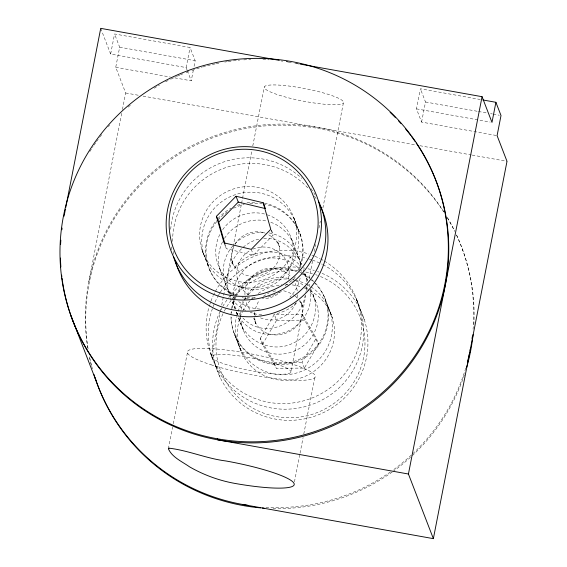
<?xml version="1.0" encoding="UTF-8"?>
<svg xmlns="http://www.w3.org/2000/svg" width="567" height="567" viewBox="0 0 567 567"><rect width="100%" height="100%" fill="white"/><g stroke="black" fill="none" stroke-linecap="round" stroke-linejoin="round"><path stroke-width="0.43" stroke-dasharray="2.83 2.13" d="M254.342 315.132L254.746 310.865M306.662 286.682L305.889 292.182M187.046 69.918L186.146 67.586L110.643 54.049L114.562 33.956L190.065 47.493L195.168 60.719L193.864 67.416M122.437 109.502L125.661 92.981L115.746 67.275L119.665 47.189L114.562 33.956M88.842 281.643L121.763 112.975M186.146 67.586L190.065 47.493M174.764 77.856L191.249 80.812L193.701 68.253M211.725 356.338L220.209 312.871M220.379 311.999L221.059 308.519M221.74 305.046L241.414 204.198M241.585 203.326L251.769 151.162M252.783 145.953L264.321 86.829M290.814 372.349A40.385 6.322 11 0 0 234.079 355.275A40.385 6.322 11 0 0 228.912 365.403A40.385 6.322 11 0 0 290.814 372.349L305.741 295.839M306.761 290.623L307.945 284.542M309.135 278.454L312.7 260.196M314.394 251.507L315.748 244.547M318.973 228.033L320.334 221.073M322.878 208.039L343.404 102.84A40.385 6.322 11 0 0 286.675 85.766A40.385 6.322 11 0 0 281.508 95.901A40.385 6.322 11 0 0 343.404 102.84M294.443 481.872L299.872 454.047M300.042 453.175L303.097 437.526M303.777 434.046L315.146 375.786M496.217 135.47L421.579 122.089L416.476 108.864L420.395 88.771L480.284 99.501M421.579 122.089L425.505 101.996L420.395 88.771M168.371 448.773L172.659 427.178M173.339 423.726L187.393 352.894M255.32 308.795L257.737 302.842L259.743 300.028M305.237 295.152C300.758 324.473 262.776 341.164 241.811 316.733M222.54 241.861C217.749 251.472 217.246 263.081 221.293 273.039M233.93 246.517C231.145 252.485 231.024 259.58 233.476 265.675L230.982 258.949C241.315 292.288 291.991 272.762 277.284 241.11L279.644 246.971C277.518 241.833 273.62 237.41 268.687 234.816M234.908 244.597C240.422 234.263 254.08 229.082 265.165 233.214M260.182 338.527L274.329 314.479L302.36 314.309L316.244 338.187L318.498 344.034L304.351 368.089L276.32 368.259L262.443 344.375L260.182 338.527L274.067 362.412L276.32 368.259M262.443 344.375L276.59 320.327L274.329 314.479M304.351 368.089L302.098 362.242L316.244 338.187M224.525 238.331C233.186 224.397 251.018 217.182 266.937 221.151M234.603 267.454C250.267 247.573 285.371 246.284 301.013 266.766M224.064 242.839L226.318 248.686L253.484 255.185L273.046 235.142L271.38 229.337M296.732 302.75C290.545 308.93 282.274 312.708 273.741 314.309M263.322 296.286L269.247 292.707M272.918 291.41L276.739 290.687M258.736 239.175C235.879 244.497 222.427 272.387 229.422 294.096L218.515 265.838M263.74 238.509C280.552 237.098 295.62 249.728 301.545 264.796L290.637 236.538M276.59 320.327L304.614 320.157L318.498 344.034M274.067 362.412L302.098 362.242M261.748 314.862L257.007 314.302L250.139 312.417M286.172 61.583L289.652 62.207M294.875 63.15L297.491 63.617M119.665 47.189L195.168 60.719M425.505 101.996L477.577 111.33M478.442 111.486L487.124 113.039M490.59 113.662L492.326 113.974M493.198 114.13L499.272 115.221M416.476 108.864L490.249 122.082M115.746 67.275L170.419 77.077M125.661 92.981L139.595 95.476M143.075 96.099L416.454 145.095M419.941 145.719L471.305 154.926M472.176 155.082L507.004 161.326M283.642 290.793L287.816 291.877L294.564 295.605M270.813 222.299C280.948 225.864 289.404 233.838 293.444 243.803M245.582 310.553L237.311 305.074L233.08 300.234M295.272 296.087L298.313 299.092M240.734 315.465L237.729 311.552M299.298 300.489L302.587 306.449L300.29 300.56L302.587 306.449M236.028 308.824L231.995 300.602M254.555 317.683L255.795 323.509L253.86 318.399C263.464 349.01 311.411 333.212 301.205 302.948M238.622 317.825C243.994 340.54 271.317 353.652 292.324 343.51C311.304 335.629 321.135 311.481 312.289 292.763M237.835 314.954A38.925 38.258 -21.1 0 1 236.411 312.084L237.311 314.423M462.353 249.133L462.764 250.203M356.927 300.234L359.095 305.84M356.126 298.816L364.609 320.603M293.741 217.551A48.656 47.826 -21.1 0 1 239.728 281.785A48.656 47.826 -21.1 0 1 210.924 204.12A48.656 47.826 -21.1 0 1 293.741 217.551L295.91 223.157A48.656 47.826 -21.1 0 1 241.889 287.398A48.656 47.826 -21.1 0 1 213.093 209.733A48.656 47.826 -21.1 0 1 295.91 223.157M324.877 298.228L331.326 314.926M294.429 219.535L300.879 236.233M330.263 312.495L332.425 318.108M323.367 294.755L323.778 295.825M327.648 305.84L329.81 311.453M307.789 280.977L304.67 272.904L305.875 276.533L306.726 282.061M309.972 286.633L309.036 284.209A38.925 38.258 -21.1 0 1 309.646 286.519M311.021 289.489L315.578 301.162M271.069 230.032L273.046 235.142M302.36 314.309L304.614 320.157M187.351 70.698L191.249 80.812M251.231 249.345L253.484 255.185M236.411 312.084L237.36 314.55M232.548 302.204L235.043 308.668M236.29 311.893L237.226 314.316M243.456 330.462L238.466 317.548L241.159 324.388M201.831 249.43L208.28 266.136M209.925 270.36L210.336 271.423M235.659 336.876L236.07 337.946M237.325 341.313L239.494 346.926M239.94 347.968L242.102 353.574M202.518 251.422L204.687 257.035M234.15 333.403L240.592 350.101M100.72 28.35L110.643 54.049M215.793 366.211L220.095 377.36M211.611 355.573L215.914 366.714M210.655 353.574L212.823 359.187M254.774 320.787L255.795 323.509M225.127 244.533L226.318 248.686M303.203 269.616L303.784 272.103M303.976 272.933L304.359 274.591M229.826 292.26L230.181 293.968M230.358 294.826L230.889 297.384M310.05 291.771A38.925 38.258 -21.1 0 1 307.612 341.965A38.925 38.258 -21.1 0 1 256.979 347.302A38.925 38.258 -21.1 0 1 245.001 298.625M247.155 294.982A38.925 38.258 -21.1 0 1 288.972 278.517M293.026 279.708A38.925 38.258 -21.1 0 1 295.393 280.637M296.172 280.984A38.925 38.258 -21.1 0 1 308.98 290.495M267.291 214.808A38.925 38.258 -21.1 0 1 290.63 265.037A38.925 38.258 -21.1 0 1 238.431 286.243A38.925 38.258 -21.1 0 1 220.06 233.994M222.703 229.642A38.925 38.258 -21.1 0 1 264.86 214.092M456.499 234.88A194.623 191.299 -21.1 0 1 473.062 329.221M465.748 368.026A194.623 191.299 -21.1 0 1 412.641 453.876M411.373 455.06A194.623 191.299 -21.1 0 1 393.229 469.93M390.394 471.942A194.623 191.299 -21.1 0 1 265.441 507.189M91.131 364.496A194.623 191.299 -21.1 0 1 89.21 356.161M87.708 347.954A194.623 191.299 -21.1 0 1 211.122 137.157A194.623 191.299 -21.1 0 1 443.741 211.626M447.349 217.452A194.623 191.299 -21.1 0 1 454.663 231.017M322.084 273.344A77.849 76.517 -21.1 0 1 360.775 375.021A77.849 76.517 -21.1 0 1 256.929 413.308A77.849 76.517 -21.1 0 1 220.457 310.808M220.825 310.071A77.849 76.517 -21.1 0 1 222.377 307.158M222.788 306.435A77.849 76.517 -21.1 0 1 228.26 298.171M228.763 297.512A77.849 76.517 -21.1 0 1 230.854 294.932M231.393 294.301A77.849 76.517 -21.1 0 1 302.254 267.752M303.076 267.879A77.849 76.517 -21.1 0 1 304.713 268.148M307.959 268.786A77.849 76.517 -21.1 0 1 314.352 270.48M317.485 271.529A77.849 76.517 -21.1 0 1 319.03 272.096M322.999 264.683A77.849 76.517 -21.1 0 1 353.971 368.784A77.849 76.517 -21.1 0 1 247.956 399.834A77.849 76.517 -21.1 0 1 218.486 295.294M218.692 294.932A77.849 76.517 -21.1 0 1 220.194 292.459M220.4 292.133A77.849 76.517 -21.1 0 1 307.066 258.474M309.426 259.14A77.849 76.517 -21.1 0 1 311.765 259.884M312.41 260.104A77.849 76.517 -21.1 0 1 322.29 264.321M320.433 276.512A74.674 73.398 -21.1 0 1 358.28 373.915A74.674 73.398 -21.1 0 1 258.68 411.096A74.674 73.398 -21.1 0 1 223.518 312.693M224.284 311.177A74.674 73.398 -21.1 0 1 226.368 307.449M226.807 306.712A74.674 73.398 -21.1 0 1 231.145 300.375M231.669 299.695A74.674 73.398 -21.1 0 1 233.838 297.044M234.405 296.399A74.674 73.398 -21.1 0 1 296.442 270.813M305.776 272.04A74.674 73.398 -21.1 0 1 312.41 273.655M315.663 274.69A74.674 73.398 -21.1 0 1 317.272 275.264M311.9 279.737A48.656 47.826 -21.1 0 1 295.868 360.754A48.656 47.826 -21.1 0 1 231.534 309.043M231.591 308.682A48.656 47.826 -21.1 0 1 235.638 295.804M235.886 295.279A48.656 47.826 -21.1 0 1 309.993 278.156M309.986 290.595A48.656 47.826 -21.1 0 1 328.605 354.928A48.656 47.826 -21.1 0 1 263.598 375.319A48.656 47.826 -21.1 0 1 242.435 311.779M242.804 311.049A48.656 47.826 -21.1 0 1 250.26 300.439M251.103 299.546A48.656 47.826 -21.1 0 1 254.037 296.768M258.233 293.486A48.656 47.826 -21.1 0 1 281.742 284.811M285.811 284.584A48.656 47.826 -21.1 0 1 287.448 284.591M292.253 284.918A48.656 47.826 -21.1 0 1 301.828 287.037M303.94 287.788A48.656 47.826 -21.1 0 1 307.108 289.127M310.163 288.858A38.925 38.258 -21.1 0 1 286.463 331.688A38.925 38.258 -21.1 0 1 239.515 317.697M235.227 309.114A38.925 38.258 -21.1 0 1 233.328 300.517M233.257 299.716A38.925 38.258 -21.1 0 1 233.143 297.306M233.179 294.911A38.925 38.258 -21.1 0 1 257.872 260.714A38.925 38.258 -21.1 0 1 299.298 268.708M299.865 269.275A38.925 38.258 -21.1 0 1 302.041 271.657M303.522 273.549A38.925 38.258 -21.1 0 1 307.541 280.467M295.145 283.429A26.273 25.827 -21.1 0 1 297.264 291.629M297.335 294.72A26.273 25.827 -21.1 0 1 296.754 299.333M295.634 303.054A26.273 25.827 -21.1 0 1 259.991 317.655M255.93 315.365A26.273 25.827 -21.1 0 1 251.826 311.829M249.849 309.447A26.273 25.827 -21.1 0 1 245.83 301.141M245.468 299.638A26.273 25.827 -21.1 0 1 259.537 271.026A26.273 25.827 -21.1 0 1 290.977 276.958M311.028 286.916A48.656 47.826 -21.1 0 1 327.06 348.152A48.656 47.826 -21.1 0 1 267.319 372.179A48.656 47.826 -21.1 0 1 236.432 316.918M236.616 316.138A48.656 47.826 -21.1 0 1 242.938 301.481M243.831 300.149A48.656 47.826 -21.1 0 1 245.752 297.562M248.389 294.514A48.656 47.826 -21.1 0 1 289.29 279.219M292.487 279.651A48.656 47.826 -21.1 0 1 294.067 279.942M295.634 280.289A48.656 47.826 -21.1 0 1 305.457 283.762M306.18 284.117A48.656 47.826 -21.1 0 1 310.355 286.477M324.402 261.068A77.849 76.517 -21.1 0 1 353.142 360.662A77.849 76.517 -21.1 0 1 254.661 398.325A77.849 76.517 -21.1 0 1 209.62 304.968M209.875 304.195A77.849 76.517 -21.1 0 1 210.669 301.878M210.945 301.112A77.849 76.517 -21.1 0 1 213.142 295.839M213.49 295.102A77.849 76.517 -21.1 0 1 214.567 292.905M215.332 291.459A77.849 76.517 -21.1 0 1 308.817 254.016M311.914 255.093A77.849 76.517 -21.1 0 1 314.196 255.986M314.947 256.298A77.849 76.517 -21.1 0 1 320.128 258.708M320.851 259.084A77.849 76.517 -21.1 0 1 322.999 260.253M314.146 282.494A48.656 47.826 -21.1 0 1 298.455 360.973A48.656 47.826 -21.1 0 1 231.379 317.18M231.584 313.048A48.656 47.826 -21.1 0 1 231.768 311.396M232.307 308.115A48.656 47.826 -21.1 0 1 235.943 297.094M236.304 296.35A48.656 47.826 -21.1 0 1 296.605 271.678M301.226 273.57A48.656 47.826 -21.1 0 1 309.752 278.723M310.404 279.226A48.656 47.826 -21.1 0 1 313.544 281.919M456.548 235.17A194.623 191.299 -21.1 0 1 473.828 325.139M464.338 374.851A194.623 191.299 -21.1 0 1 412.422 455.535M410.508 457.3A194.623 191.299 -21.1 0 1 392.938 471.503M392.229 472.013A194.623 191.299 -21.1 0 1 271.919 508.535M92.414 368.876A194.623 191.299 -21.1 0 1 91.755 366.395M91.542 365.566A194.623 191.299 -21.1 0 1 89.451 356.388M88.083 348.797A194.623 191.299 -21.1 0 1 211.236 138.341A194.623 191.299 -21.1 0 1 443.692 211.973M447.32 217.785A194.623 191.299 -21.1 0 1 454.699 231.315M171.829 249.728A77.849 76.517 -21.1 0 1 171.121 245.376M170.702 229.274A77.849 76.517 -21.1 0 1 220.428 163.154A77.849 76.517 -21.1 0 1 301.75 178.385M310.936 188.641A77.849 76.517 -21.1 0 1 315.458 195.466M263.265 203.929A48.656 47.826 -21.1 0 1 298.164 271.799M295.272 276.859A48.656 47.826 -21.1 0 1 291.785 281.551M279.758 291.877A48.656 47.826 -21.1 0 1 268.007 297.094M248.381 298.795A48.656 47.826 -21.1 0 1 242.222 297.682M233.951 294.812A48.656 47.826 -21.1 0 1 216.998 221.272M217.912 220.187A48.656 47.826 -21.1 0 1 227.183 211.923M233.533 208.231A48.656 47.826 -21.1 0 1 244.306 204.46M249.898 203.532A48.656 47.826 -21.1 0 1 262.436 203.801M269.29 232.959A38.925 38.258 -21.1 0 1 300.808 266.972M300.127 278.17A38.925 38.258 -21.1 0 1 289.935 297.165M259.771 309.022A38.925 38.258 -21.1 0 1 238.069 301.105M235.014 298.497A38.925 38.258 -21.1 0 1 233.32 296.789M231.237 294.33A38.925 38.258 -21.1 0 1 232.647 246.085M234.873 243.704A38.925 38.258 -21.1 0 1 266.086 232.534M252.875 249.119A26.273 25.827 -21.1 0 1 280.091 253.116A26.273 25.827 -21.1 0 1 288.362 278.978M286.463 284.074A26.273 25.827 -21.1 0 1 285.329 286.122M281.452 291.02A26.273 25.827 -21.1 0 1 262.315 298.781M255.363 297.753A26.273 25.827 -21.1 0 1 253.874 297.278M248.963 294.946A26.273 25.827 -21.1 0 1 250.749 250.125M173.8 254.271A77.849 76.517 -21.1 0 1 173.296 251.068M172.623 241.372A77.849 76.517 -21.1 0 1 222.597 168.768A77.849 76.517 -21.1 0 1 308.476 188.62M314.522 196.225A77.849 76.517 -21.1 0 1 316.74 199.612M264.498 203.163A48.656 47.826 -21.1 0 1 297.377 271.465M291.367 280.481A48.656 47.826 -21.1 0 1 287.341 284.733M254.647 298.036A48.656 47.826 -21.1 0 1 247.134 297.618M235.844 294.712A48.656 47.826 -21.1 0 1 216.431 220.393M218.054 218.493A48.656 47.826 -21.1 0 1 231.173 208.16M237.268 205.374A48.656 47.826 -21.1 0 1 241.266 204.056M246.985 202.795A48.656 47.826 -21.1 0 1 255.348 202.185M89.799 151.616A194.623 191.299 -21.1 0 1 93.101 146.534M94.072 145.102A194.623 191.299 -21.1 0 1 96.05 142.26M96.553 141.559A194.623 191.299 -21.1 0 1 99.643 137.37M100.168 136.682A194.623 191.299 -21.1 0 1 101.762 134.627M108.417 126.625A194.623 191.299 -21.1 0 1 109.566 125.328M128.156 107.099A194.623 191.299 -21.1 0 1 130.814 104.86M154.189 88.218A194.623 191.299 -21.1 0 1 159.44 85.135M165.557 81.811A194.623 191.299 -21.1 0 1 170.228 79.458M171.014 79.075A194.623 191.299 -21.1 0 1 176.55 76.517M177.343 76.162A194.623 191.299 -21.1 0 1 179.739 75.127M180.54 74.787A194.623 191.299 -21.1 0 1 182.957 73.802M186.196 72.526A194.623 191.299 -21.1 0 1 188.641 71.605M191.93 70.428A194.623 191.299 -21.1 0 1 201.88 67.26M202.717 67.019A194.623 191.299 -21.1 0 1 215.396 63.858M216.247 63.674A194.623 191.299 -21.1 0 1 218.805 63.157M224.794 62.072A194.623 191.299 -21.1 0 1 227.374 61.668M228.232 61.541A194.623 191.299 -21.1 0 1 232.548 60.953M233.413 60.846A194.623 191.299 -21.1 0 1 239.472 60.215M243.81 59.882A194.623 191.299 -21.1 0 1 250.749 59.549M262.918 59.549A194.623 191.299 -21.1 0 1 268.985 59.833M281.083 60.96A194.623 191.299 -21.1 0 1 282.805 61.179M286.243 61.668A194.623 191.299 -21.1 0 1 287.958 61.938M288.816 62.079A194.623 191.299 -21.1 0 1 291.374 62.519M296.47 63.504A194.623 191.299 -21.1 0 1 299.015 64.043M210.988 364.758A65.198 10.206 11 0 0 314.501 377.991A65.198 10.206 11 0 0 228.317 350.278A65.198 10.206 11 0 0 210.988 364.758"/><path stroke-width="0.85" d="M64.078 216.14L65.432 209.188M65.772 207.451L100.72 28.35L279.205 60.336M242.697 504.474L433.365 538.65L408.431 474.019L482.063 96.695L300.099 64.085M482.886 99.969L495.905 102.301L491.986 122.394L482.063 96.695M433.365 538.65L507.004 161.326L497.089 135.626L501.008 115.533L495.905 102.301M263.18 202.752L270.785 229.302L251.231 249.345L224.064 242.839L216.452 216.289L236.014 196.246L263.18 202.752L265.158 207.869M224.893 243.704L218.713 222.136L238.275 202.093L265.441 208.599M217.756 439.85L408.431 474.019M236.014 196.246L238.275 202.093M216.452 216.289L218.713 222.136M71.045 315.925L95.979 380.549M416.15 142.99A194.623 191.299 -21.1 0 1 324.423 429.276A194.623 191.299 -21.1 0 1 62.498 281.608M62.299 280.233A194.623 191.299 -21.1 0 1 62.016 278.184M61.838 276.831A194.623 191.299 -21.1 0 1 61.64 275.13M60.875 267.007A194.623 191.299 -21.1 0 1 60.442 258.035M60.591 244.519A194.623 191.299 -21.1 0 1 60.846 240.21M61.86 229.763A194.623 191.299 -21.1 0 1 62.086 228.062M390.096 112.323A194.623 191.299 -21.1 0 1 395.582 117.759M398.537 120.87A194.623 191.299 -21.1 0 1 400.855 123.415M405.327 128.61A194.623 191.299 -21.1 0 1 410.65 135.329M411.677 136.697A194.623 191.299 -21.1 0 1 415.179 141.58M472.268 336.904A194.623 191.299 -21.1 0 1 472.049 338.605M470.412 348.797A194.623 191.299 -21.1 0 1 470.086 350.491M469.745 352.178A194.623 191.299 -21.1 0 1 467.598 361.385M248.176 505.381A194.623 191.299 -21.1 0 1 93.931 374.39M473.069 334.565A194.623 191.299 -21.1 0 1 466.641 367.437M264.123 508.145A194.623 191.299 -21.1 0 1 262.386 508.018M260.657 507.876A194.623 191.299 -21.1 0 1 95.128 377.906M318.448 201.101A77.849 76.517 -21.1 0 1 275.456 305.96A77.849 76.517 -21.1 0 1 173.481 256.539M320.263 205.991A77.849 76.517 -21.1 0 1 277.235 311.715A77.849 76.517 -21.1 0 1 175.21 260.586M169.016 448.164L168.371 448.773C172.077 457.356 182.205 461.623 189.52 466.818C203.447 474.834 218.734 480.469 234.547 483.353A65.198 10.206 11 0 0 294.103 483.608A65.198 10.206 11 0 0 225.907 460.971C206.572 458.561 188.201 450.411 169.016 448.164M230.386 299.022A77.849 76.517 -21.1 0 0 316.811 196.239A77.849 76.517 -21.1 0 0 184.303 174.756A77.849 76.517 -21.1 0 0 230.386 299.022M230.719 295.393A74.674 73.398 -21.1 0 0 313.622 196.799A74.674 73.398 -21.1 0 0 186.522 176.195A74.674 73.398 -21.1 0 0 230.719 295.393M217.367 438.78A194.623 191.299 -21.1 0 0 437.689 185.359A194.623 191.299 -21.1 0 0 107.432 126.207A194.623 191.299 -21.1 0 0 217.367 438.78"/></g></svg>
